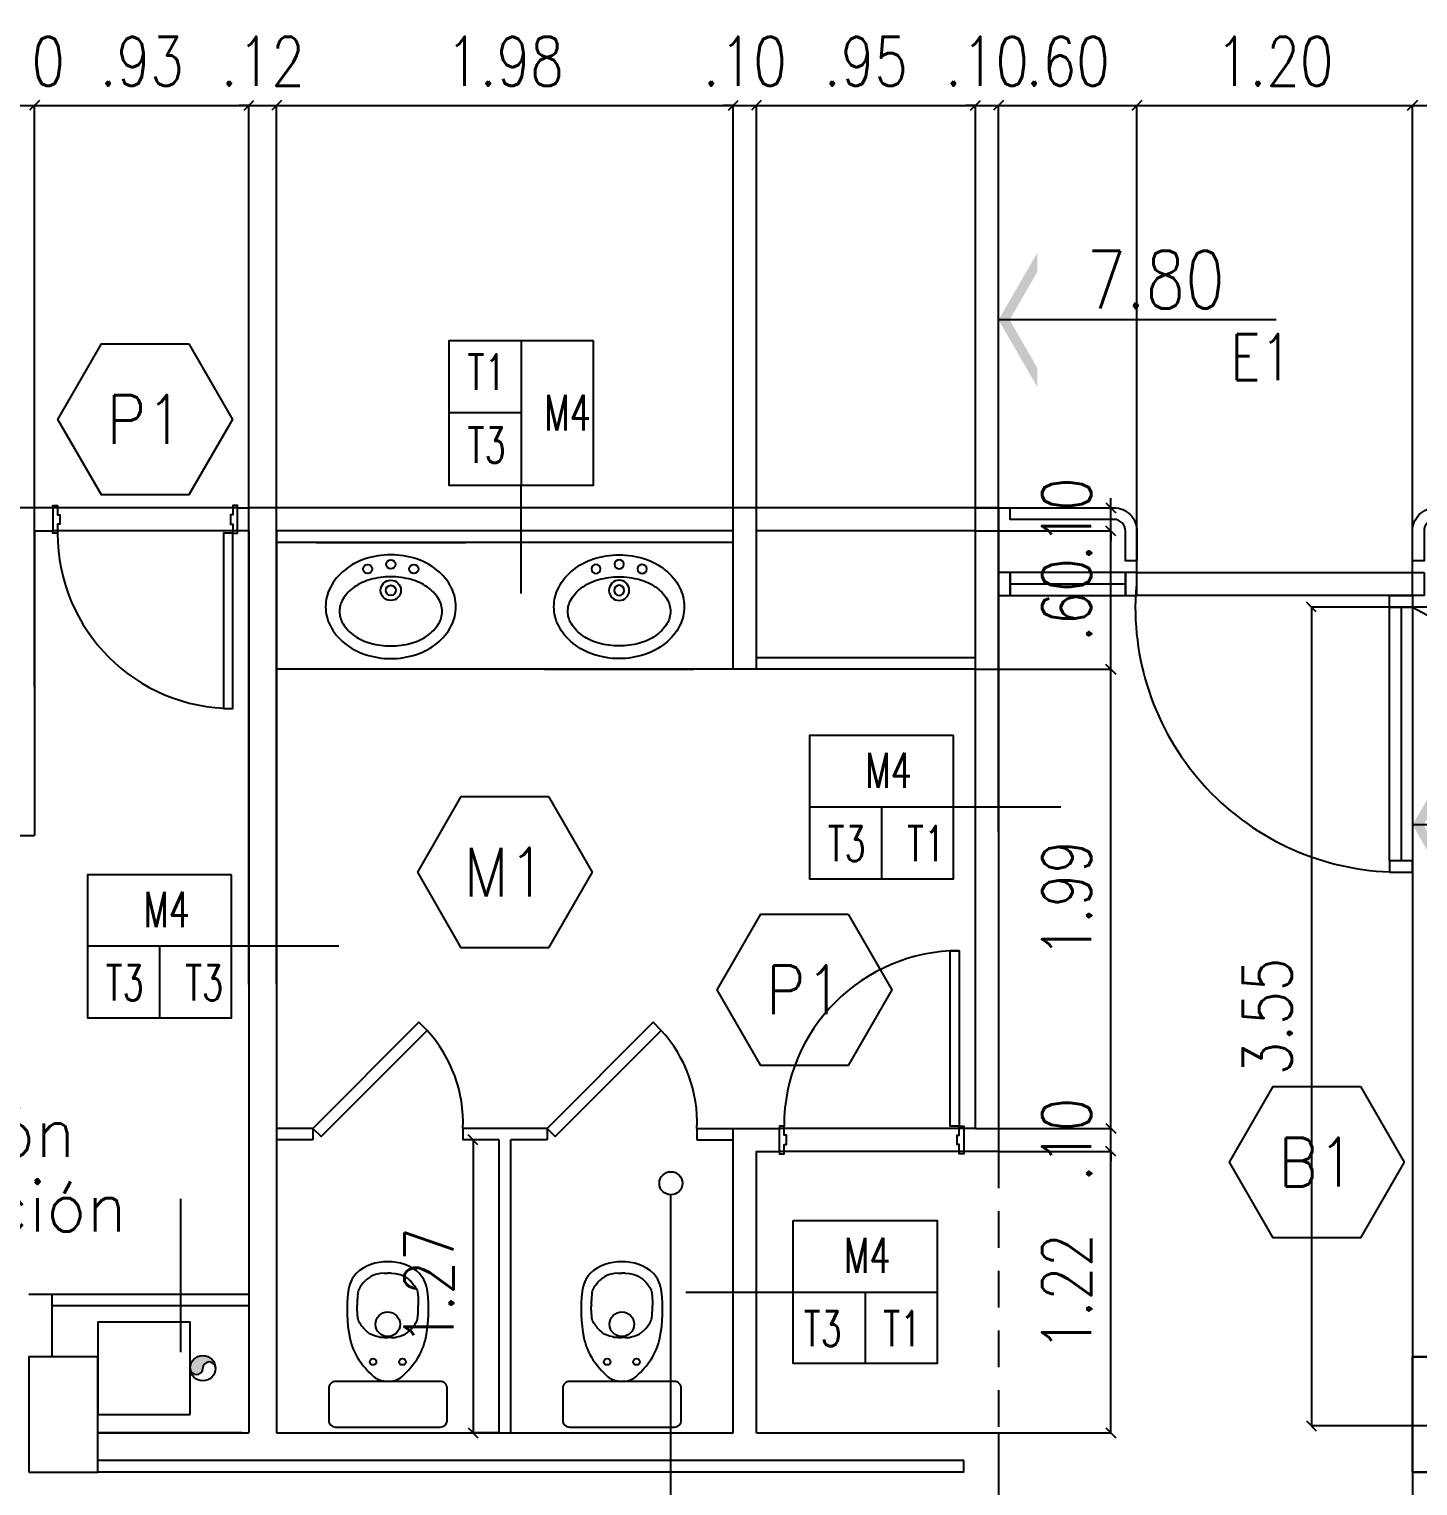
# Model space of a CAD drawing. Extents: x 3 to 114, y 126 to 173.
# Drawn here: x 47.85 to 53.87, y 131.13 to 137.44 of the extents above; entities that cross this region are included whole.
import ezdxf
from ezdxf.enums import TextEntityAlignment as Align

# ---------------------------------------------------------------- set-up
doc = ezdxf.new("R2010")
doc.units = 0
doc.header["$LTSCALE"] = 0.02
doc.header["$MEASUREMENT"] = 0
doc.header["$PDMODE"] = 35
doc.linetypes.add('ACAD_ISO10W100', pattern=[18, 12, -3, 0, -3])
doc.linetypes.add('HIDDEN', pattern=[9.525, 6.35, -3.175])
doc.layers.get('0').update_dxf_attribs({"linetype": 'CONTINUOUS'})
doc.layers.get('Defpoints').update_dxf_attribs({"linetype": 'CONTINUOUS'})
for name, color, linetype in [('-DURLOCK', 3, 'CONTINUOUS'), ('-ejes-estruc', 8, 'ACAD_ISO10W100'), ('-LOCAL-TXT', 3, 'CONTINUOUS'), ('10-1-COTA-ACUM-100', 2, 'CONTINUOUS'), ('10-CARP-DETA', 30, 'CONTINUOUS'), ('10-CARP-HOJA-PUER', 4, 'CONTINUOUS'), ('10-CARP-INSE-SIMB', 2, 'CONTINUOUS'), ('10-CARP-MANO-ABRI', 30, 'CONTINUOUS'), ('10-CARP-MARC', 2, 'CONTINUOUS'), ('10-CARP-SLIA', 15, 'CONTINUOUS'), ('10-CARP-VENT-ANRE', 4, 'CONTINUOUS'), ('10-COTA-PARC-100', 4, 'CONTINUOUS'), ('10-M-A-190', 3, 'CONTINUOUS'), ('10-SANITARIOS', 7, 'CONTINUOUS'), ('10-TERMINACION-MUROS', 2, 'CONTINUOUS'), ('BARANDAS', 7, 'CONTINUOUS'), ('columnas', 6, 'CONTINUOUS'), ('ladrillo', 30, 'CONTINUOUS'), ('PROYECCION', 7, 'HIDDEN'), ('TABIQUES-SANITARIO', 2, 'CONTINUOUS'), ('VISTA-1', 7, 'CONTINUOUS'), ('VISTA-3', 8, 'CONTINUOUS')]:
    doc.layers.add(name, color=color, linetype=linetype)
doc.styles.add('COTAS', font='ROMANS.shx', dxfattribs={"width": 0.8})
doc.styles.add('NICO', font='romans.shx', dxfattribs={"height": 0.2})
doc.styles.add('ROMANS', font='romans')
doc.dimstyles.new('COTA-S-S-2-50', dxfattribs={"dimscale": 0.5, "dimtxt": 0.25, "dimasz": 0.05, "dimexe": 0, "dimexo": 0, "dimgap": 0.1, "dimtad": 1, "dimzin": 4, "dimdsep": 46, "dimtxsty": 'COTAS', "dimblk": 'OBLIQUE', "dimblk1": 'NONE', "dimblk2": 'M2_COTA', "dimcen": 0.1, "dimclrd": 2, "dimclre": 2, "dimclrt": 2, "dimadec": 0, "dimazin": 0, "dimtfac": 1, "dimtix": 1, "dimtmove": 2, "dimatfit": 3, "dimldrblk": 'M2_COTA', "dimfxl": 0, "dimtolj": 1, "dimtzin": 0, "dimarcsym": 0})

# ---------------------------------------------------------------- blocks, each defined once
blk = doc.blocks.new('SAPLS506')
blk.add_line((-0.0061, -0.1976), (0.0075, -0.1976))
blk.add_lwpolyline([(-0.2569, -0.03), (-0.2569, -0.1676, 0.414214), (-0.2269, -0.1976), (-0.0061, -0.1976), (-0.0181, -0.1996, 0.160975), (-0.0645, -0.2225, 0.055228), (-0.125, -0.2921, 0.087544), (-0.1645, -0.3863, 0.077711), (-0.1715, -0.5876, 0.145572), (-0.1366, -0.6663, 0.193023), (0.0006, -0.7162, 61.25604), (0.0006, -0.7162, 0.193023), (0.1378, -0.6663, 0.145572), (0.1727, -0.5876, 0.077711), (0.1657, -0.3863, 0.087544), (0.1262, -0.2921, 0.055228), (0.0657, -0.2225, 0.161493), (0.0196, -0.1997), (0.0075, -0.1976), (0.2269, -0.1976, 0.414214), (0.2569, -0.1676), (0.2569, -0.03, 0.414214), (0.2269, 0), (-0.2269, 0, 0.414214)], format="xyb", close=True)
at = {"color": 30}
for points in [[(-0.0141, -0.3876), (-0.032, -0.3889, 0.028747), (-0.0601, -0.3966, 0.052421), (-0.0746, -0.4033, 0.050041), (-0.0911, -0.4155, 0.040538), (-0.1084, -0.4339, 0.036304), (-0.1237, -0.4562, 0.08346), (-0.1279, -0.4673, 0.024812), (-0.1294, -0.4776, 0.009631), (-0.1315, -0.5043, 0.014344), (-0.1317, -0.5133, 0.009208), (-0.1315, -0.5274)], [(0.0156, -0.3876), (0.0334, -0.3889, -0.028747), (0.0615, -0.3966, -0.052421), (0.0761, -0.4033, -0.050041), (0.0925, -0.4155, -0.040538), (0.1098, -0.4339, -0.036304), (0.1252, -0.4562, -0.08346), (0.1294, -0.4673, -0.024812), (0.1309, -0.4776, -0.009631), (0.1329, -0.5043, -0.014344), (0.1332, -0.5133, -0.009208), (0.1329, -0.5274)], [(-0.0141, -0.6674), (-0.032, -0.6662, -0.028747), (-0.0601, -0.6584, -0.052421), (-0.0746, -0.6518, -0.050041), (-0.0911, -0.6396, -0.040538), (-0.1084, -0.6212, -0.036304), (-0.1237, -0.5988, -0.08346), (-0.1279, -0.5877, -0.024812), (-0.1294, -0.5775, -0.009631), (-0.1315, -0.5508, -0.014344), (-0.1317, -0.5417, -0.009208), (-0.1315, -0.5276)], [(0.0156, -0.6674), (0.0334, -0.6662, 0.028747), (0.0615, -0.6584, 0.052421), (0.0761, -0.6518, 0.050041), (0.0925, -0.6396, 0.040538), (0.1098, -0.6212, 0.036304), (0.1252, -0.5988, 0.08346), (0.1294, -0.5877, 0.024812), (0.1309, -0.5775, 0.009631), (0.1329, -0.5508, 0.014344), (0.1332, -0.5417, 0.009208), (0.1329, -0.5276)]]:
    blk.add_lwpolyline(points, format="xyb", dxfattribs=at)
for points in [[(-0.0141, -0.3876), (0.0007, -0.3876)], [(0.0156, -0.3876), (0.0008, -0.3876)], [(-0.0141, -0.6674), (0.0007, -0.6674)], [(0.0156, -0.6674), (0.0008, -0.6674)]]:
    blk.add_lwpolyline(points, dxfattribs=at)
for centre, radius in [((-0.063, -0.2832), 0.0141), ((0.0644, -0.2832), 0.0141), ((0.0007, -0.4456), 0.0535)]:
    blk.add_circle(centre, radius, dxfattribs=at)
blk = doc.blocks.new('SAPLS502')
at = {"linetype": 'Continuous'}
for p, q in [((-0.3238, 0), (0.3238, 0)), ((0.3238, -0.55), (-0.3238, -0.55))]:
    blk.add_line(p, q, dxfattribs=at)
blk.add_lwpolyline([(0, -0.0535, 0.079834), (-0.1108, -0.0713, 0.088711), (-0.1998, -0.1194, 0.105045), (-0.2621, -0.1951, 0.120471), (-0.2825, -0.2785, 0.120471), (-0.2621, -0.3618, 0.105045), (-0.1998, -0.4375, 0.088711), (-0.1108, -0.4856, 0.079834), (0, -0.5035, 0.079834), (0.1108, -0.4856, 0.088711), (0.1998, -0.4375, 0.105045), (0.2621, -0.3618, 0.120471), (0.2825, -0.2785, 0.120471), (0.2621, -0.1951, 0.105045), (0.1998, -0.1194, 0.088711), (0.1108, -0.0713, 0.079834)], format="xyb", close=True)
at = {"color": 30}
blk.add_lwpolyline([(0, -0.1487, 0.068182), (-0.0885, -0.1608, 0.080388), (-0.1573, -0.1926, 0.107075), (-0.2072, -0.2447, 0.138616), (-0.2225, -0.2987, 0.138616), (-0.2072, -0.3527, 0.107075), (-0.1573, -0.4048, 0.080388), (-0.0885, -0.4366, 0.068182), (0, -0.4487, 0.068182), (0.0885, -0.4366, 0.080388), (0.1573, -0.4048, 0.107075), (0.2072, -0.3527, 0.138616), (0.2225, -0.2987, 0.138616), (0.2072, -0.2447, 0.107075), (0.1573, -0.1926, 0.080388), (0.0885, -0.1608, 0.068182)], format="xyb", close=True, dxfattribs=at)
for centre, radius in [((-0.1, -0.115), 0.0198), ((0, -0.0948), 0.0198), ((0.1, -0.115), 0.0198), ((0, -0.2076), 0.044), ((0, -0.2076), 0.022)]:
    blk.add_circle(centre, radius, dxfattribs=at)
blk = doc.blocks.new('_OBLIQUE')
at = {"color": 0, "linetype": 'ByBlock'}
blk.add_line((-0.5, -0.5), (0.5, 0.5), dxfattribs=at)
blk = doc.blocks.new('*D10')
at = {"layer": '10-COTA-PARC-100', "color": 2, "lineweight": -2}
for p, q in [((47.775, 137.1135), (47.7325, 137.1135)), ((47.775, 134.6087), (47.775, 137.1135)), ((47.775, 137.1135), (47.875, 137.1135)), ((47.875, 134.5937), (47.875, 137.1135)), ((47.875, 137.1135), (47.9175, 137.1135))]:
    blk.add_line(p, q, dxfattribs=at)
at = {"layer": 'Defpoints', "color": 0}
for p in [(47.875, 137.1135), (47.775, 134.6087), (47.875, 134.5937)]:
    blk.add_point(p, dxfattribs=at)
at = {"layer": '10-COTA-PARC-100', "color": 2, "lineweight": -2, "xscale": 0.0425, "yscale": 0.0425, "zscale": 0.0425}
blk.add_blockref('_OBLIQUE', (47.775, 137.1135), dxfattribs=at)
at = {"layer": '10-COTA-PARC-100', "color": 2, "lineweight": -2, "xscale": 0.0425, "yscale": 0.0425, "zscale": 0.0425, "rotation": 180}
blk.add_blockref('_OBLIQUE', (47.875, 137.1135), dxfattribs=at)
at = {"layer": '10-COTA-PARC-100', "color": 2, "insert": (47.825, 137.3047), "char_height": 0.2125, "attachment_point": 5, "style": 'COTAS'}
blk.add_mtext('\\A1;.10', dxfattribs=at)
blk = doc.blocks.new('_None')
blk = doc.blocks.new('M2_COTA')
for p, q in [((-1, 0), (0, 0)), ((0, 1), (0, -1))]:
    blk.add_line(p, q)
at = {"const_width": 0.2}
blk.add_lwpolyline([(-1, -1), (1, 1)], dxfattribs=at)
blk = doc.blocks.new('*D11')
at = {"layer": '10-COTA-PARC-100', "color": 2, "lineweight": -2}
for p, q in [((47.875, 134.5937), (47.875, 137.1135)), ((47.875, 137.1135), (48.805, 137.1135)), ((48.805, 133.3037), (48.805, 137.1135))]:
    blk.add_line(p, q, dxfattribs=at)
at = {"layer": 'Defpoints', "color": 0}
for p in [(48.805, 137.1135), (47.875, 134.5937), (48.805, 133.3037)]:
    blk.add_point(p, dxfattribs=at)
at = {"layer": '10-COTA-PARC-100', "color": 2, "lineweight": -2, "xscale": 0.0425, "yscale": 0.0425, "zscale": 0.0425, "rotation": 180}
blk.add_blockref('_OBLIQUE', (47.875, 137.1135), dxfattribs=at)
at = {"layer": '10-COTA-PARC-100', "color": 2, "lineweight": -2, "xscale": 0.0425, "yscale": 0.0425, "zscale": 0.0425}
blk.add_blockref('_OBLIQUE', (48.805, 137.1135), dxfattribs=at)
at = {"layer": '10-COTA-PARC-100', "color": 2, "insert": (48.34, 137.3047), "char_height": 0.2125, "attachment_point": 5, "style": 'COTAS'}
blk.add_mtext('\\A1;.93', dxfattribs=at)
blk = doc.blocks.new('*D12')
at = {"layer": '10-COTA-PARC-100', "color": 2, "lineweight": -2}
for p, q in [((48.805, 137.1135), (48.7625, 137.1135)), ((48.805, 133.3037), (48.805, 137.1135)), ((48.805, 137.1135), (48.925, 137.1135)), ((48.925, 133.3037), (48.925, 137.1135)), ((48.925, 137.1135), (48.9675, 137.1135))]:
    blk.add_line(p, q, dxfattribs=at)
at = {"layer": 'Defpoints', "color": 0}
for p in [(48.925, 137.1135), (48.805, 133.3037), (48.925, 133.3037)]:
    blk.add_point(p, dxfattribs=at)
at = {"layer": '10-COTA-PARC-100', "color": 2, "lineweight": -2, "xscale": 0.0425, "yscale": 0.0425, "zscale": 0.0425}
blk.add_blockref('_OBLIQUE', (48.805, 137.1135), dxfattribs=at)
at = {"layer": '10-COTA-PARC-100', "color": 2, "lineweight": -2, "xscale": 0.0425, "yscale": 0.0425, "zscale": 0.0425, "rotation": 180}
blk.add_blockref('_OBLIQUE', (48.925, 137.1135), dxfattribs=at)
at = {"layer": '10-COTA-PARC-100', "color": 2, "insert": (48.865, 137.3047), "char_height": 0.2125, "attachment_point": 5, "style": 'COTAS'}
blk.add_mtext('\\A1;.12', dxfattribs=at)
blk = doc.blocks.new('*D13')
at = {"layer": '10-COTA-PARC-100', "color": 2, "lineweight": -2}
for p, q in [((48.925, 133.3037), (48.925, 137.1135)), ((48.925, 137.1135), (50.905, 137.1135)), ((50.905, 134.6687), (50.905, 137.1135))]:
    blk.add_line(p, q, dxfattribs=at)
at = {"layer": 'Defpoints', "color": 0}
for p in [(50.905, 137.1135), (50.905, 134.6687), (48.925, 133.3037)]:
    blk.add_point(p, dxfattribs=at)
at = {"layer": '10-COTA-PARC-100', "color": 2, "lineweight": -2, "xscale": 0.0425, "yscale": 0.0425, "zscale": 0.0425, "rotation": 180}
blk.add_blockref('_OBLIQUE', (48.925, 137.1135), dxfattribs=at)
at = {"layer": '10-COTA-PARC-100', "color": 2, "lineweight": -2, "xscale": 0.0425, "yscale": 0.0425, "zscale": 0.0425}
blk.add_blockref('_OBLIQUE', (50.905, 137.1135), dxfattribs=at)
at = {"layer": '10-COTA-PARC-100', "color": 2, "insert": (49.915, 137.3047), "char_height": 0.2125, "attachment_point": 5, "style": 'COTAS'}
blk.add_mtext('\\A1;1.98', dxfattribs=at)
blk = doc.blocks.new('*D14')
at = {"layer": '10-COTA-PARC-100', "color": 2, "lineweight": -2}
for p, q in [((51.955, 137.1135), (51.9125, 137.1135)), ((51.955, 133.9987), (51.955, 137.1135)), ((51.955, 137.1135), (52.055, 137.1135)), ((52.055, 133.9637), (52.055, 137.1135)), ((52.055, 137.1135), (52.0975, 137.1135))]:
    blk.add_line(p, q, dxfattribs=at)
at = {"layer": 'Defpoints', "color": 0}
for p in [(52.055, 137.1135), (51.955, 133.9987), (52.055, 133.9637)]:
    blk.add_point(p, dxfattribs=at)
at = {"layer": '10-COTA-PARC-100', "color": 2, "lineweight": -2, "xscale": 0.0425, "yscale": 0.0425, "zscale": 0.0425}
blk.add_blockref('_OBLIQUE', (51.955, 137.1135), dxfattribs=at)
at = {"layer": '10-COTA-PARC-100', "color": 2, "lineweight": -2, "xscale": 0.0425, "yscale": 0.0425, "zscale": 0.0425, "rotation": 180}
blk.add_blockref('_OBLIQUE', (52.055, 137.1135), dxfattribs=at)
at = {"layer": '10-COTA-PARC-100', "color": 2, "insert": (52.005, 137.3047), "char_height": 0.2125, "attachment_point": 5, "style": 'COTAS'}
blk.add_mtext('\\A1;.10', dxfattribs=at)
blk = doc.blocks.new('*D31')
at = {"layer": '10-COTA-PARC-100', "color": 2, "lineweight": -2}
for p, q in [((53.85, 131.1887), (53.85, 130.6078)), ((60.15, 131.1887), (60.15, 130.6078)), ((53.85, 130.6078), (60.15, 130.6078))]:
    blk.add_line(p, q, dxfattribs=at)
at = {"layer": 'Defpoints', "color": 0}
for p in [(53.85, 131.1887), (60.15, 131.1887), (60.15, 130.6078)]:
    blk.add_point(p, dxfattribs=at)
at = {"layer": '10-COTA-PARC-100', "color": 2, "lineweight": -2, "xscale": 0.0425, "yscale": 0.0425, "zscale": 0.0425, "rotation": 180}
blk.add_blockref('_OBLIQUE', (53.85, 130.6078), dxfattribs=at)
at = {"layer": '10-COTA-PARC-100', "color": 2, "lineweight": -2, "xscale": 0.0425, "yscale": 0.0425, "zscale": 0.0425}
blk.add_blockref('_OBLIQUE', (60.15, 130.6078), dxfattribs=at)
at = {"layer": '10-COTA-PARC-100', "color": 2, "insert": (57, 130.7991), "char_height": 0.2125, "attachment_point": 5, "style": 'COTAS'}
blk.add_mtext('\\A1;6.30', dxfattribs=at)
blk = doc.blocks.new('*D32')
at = {"layer": '10-COTA-PARC-100', "color": 2, "lineweight": -2}
for p, q in [((53.85, 134.9387), (53.4115, 134.9387)), ((53.4115, 134.9387), (53.4115, 131.3887)), ((54.15, 131.3887), (53.4115, 131.3887))]:
    blk.add_line(p, q, dxfattribs=at)
at = {"layer": 'Defpoints', "color": 0}
for p in [(53.85, 134.9387), (53.4115, 131.3887), (54.15, 131.3887)]:
    blk.add_point(p, dxfattribs=at)
at = {"layer": '10-COTA-PARC-100', "color": 2, "lineweight": -2, "xscale": 0.0425, "yscale": 0.0425, "zscale": 0.0425}
for p, rotation in [((53.4115, 134.9387), 90), ((53.4115, 131.3887), 270)]:
    blk.add_blockref('_OBLIQUE', p, dxfattribs=dict(at, rotation=rotation))
at = {"layer": '10-COTA-PARC-100', "color": 2, "insert": (53.2202, 133.1637), "char_height": 0.2125, "attachment_point": 5, "rotation": 90, "style": 'COTAS'}
blk.add_mtext('\\A1;3.55', dxfattribs=at)
blk = doc.blocks.new('*D41')
at = {"layer": '10-COTA-PARC-100', "color": 2, "lineweight": -2}
for p, q in [((52.055, 132.5787), (52.5417, 132.5787)), ((52.5417, 131.3587), (52.5417, 132.5787)), ((52.055, 131.3587), (52.5417, 131.3587))]:
    blk.add_line(p, q, dxfattribs=at)
at = {"layer": 'Defpoints', "color": 0}
for p in [(52.055, 132.5787), (52.5417, 132.5787), (52.055, 131.3587)]:
    blk.add_point(p, dxfattribs=at)
at = {"layer": '10-COTA-PARC-100', "color": 2, "lineweight": -2, "xscale": 0.0425, "yscale": 0.0425, "zscale": 0.0425}
for p, rotation in [((52.5417, 132.5787), 90), ((52.5417, 131.3587), 270)]:
    blk.add_blockref('_OBLIQUE', p, dxfattribs=dict(at, rotation=rotation))
at = {"layer": '10-COTA-PARC-100', "color": 2, "insert": (52.3504, 131.9687), "char_height": 0.2125, "attachment_point": 5, "rotation": 90, "style": 'COTAS'}
blk.add_mtext('\\A1;1.22', dxfattribs=at)
blk = doc.blocks.new('*D42')
at = {"layer": '10-COTA-PARC-100', "color": 2, "lineweight": -2}
for p, q in [((52.5417, 132.6787), (52.5417, 132.7212)), ((51.955, 132.6787), (52.5417, 132.6787)), ((52.5417, 132.5787), (52.5417, 132.6787)), ((52.055, 132.5787), (52.5417, 132.5787)), ((52.5417, 132.5787), (52.5417, 132.5362))]:
    blk.add_line(p, q, dxfattribs=at)
at = {"layer": 'Defpoints', "color": 0}
for p in [(51.955, 132.6787), (52.5417, 132.6787), (52.055, 132.5787)]:
    blk.add_point(p, dxfattribs=at)
at = {"layer": '10-COTA-PARC-100', "color": 2, "lineweight": -2, "xscale": 0.0425, "yscale": 0.0425, "zscale": 0.0425}
for p, rotation in [((52.5417, 132.6787), 270), ((52.5417, 132.5787), 90)]:
    blk.add_blockref('_OBLIQUE', p, dxfattribs=dict(at, rotation=rotation))
at = {"layer": '10-COTA-PARC-100', "color": 2, "insert": (52.3504, 132.6287), "char_height": 0.2125, "attachment_point": 5, "rotation": 90, "style": 'COTAS'}
blk.add_mtext('\\A1;.10', dxfattribs=at)
blk = doc.blocks.new('*D43')
at = {"layer": '10-COTA-PARC-100', "color": 2, "lineweight": -2}
for p, q in [((51.955, 134.6687), (52.5417, 134.6687)), ((52.5417, 132.6787), (52.5417, 134.6687)), ((51.955, 132.6787), (52.5417, 132.6787))]:
    blk.add_line(p, q, dxfattribs=at)
at = {"layer": 'Defpoints', "color": 0}
for p in [(51.955, 134.6687), (52.5417, 134.6687), (51.955, 132.6787)]:
    blk.add_point(p, dxfattribs=at)
at = {"layer": '10-COTA-PARC-100', "color": 2, "lineweight": -2, "xscale": 0.0425, "yscale": 0.0425, "zscale": 0.0425}
for p, rotation in [((52.5417, 134.6687), 90), ((52.5417, 132.6787), 270)]:
    blk.add_blockref('_OBLIQUE', p, dxfattribs=dict(at, rotation=rotation))
at = {"layer": '10-COTA-PARC-100', "color": 2, "insert": (52.3504, 133.6737), "char_height": 0.2125, "attachment_point": 5, "rotation": 90, "style": 'COTAS'}
blk.add_mtext('\\A1;1.99', dxfattribs=at)
blk = doc.blocks.new('*D44')
at = {"layer": '10-COTA-PARC-100', "color": 2, "lineweight": -2}
for p, q in [((51.955, 135.2687), (52.5417, 135.2687)), ((52.5417, 134.6687), (52.5417, 135.2687)), ((51.955, 134.6687), (52.5417, 134.6687))]:
    blk.add_line(p, q, dxfattribs=at)
at = {"layer": 'Defpoints', "color": 0}
for p in [(51.955, 135.2687), (52.5417, 135.2687), (51.955, 134.6687)]:
    blk.add_point(p, dxfattribs=at)
at = {"layer": '10-COTA-PARC-100', "color": 2, "lineweight": -2, "xscale": 0.0425, "yscale": 0.0425, "zscale": 0.0425}
for p, rotation in [((52.5417, 135.2687), 90), ((52.5417, 134.6687), 270)]:
    blk.add_blockref('_OBLIQUE', p, dxfattribs=dict(at, rotation=rotation))
at = {"layer": '10-COTA-PARC-100', "color": 2, "insert": (52.3504, 134.9687), "char_height": 0.2125, "attachment_point": 5, "rotation": 90, "style": 'COTAS'}
blk.add_mtext('\\A1;.60', dxfattribs=at)
blk = doc.blocks.new('*D45')
at = {"layer": '10-COTA-PARC-100', "color": 2, "lineweight": -2}
for p, q in [((52.5417, 135.3687), (52.5417, 135.4112)), ((51.955, 135.3687), (52.5417, 135.3687)), ((52.5417, 135.2687), (52.5417, 135.3687)), ((51.955, 135.2687), (52.5417, 135.2687)), ((52.5417, 135.2687), (52.5417, 135.2262))]:
    blk.add_line(p, q, dxfattribs=at)
at = {"layer": 'Defpoints', "color": 0}
for p in [(51.955, 135.3687), (52.5417, 135.3687), (51.955, 135.2687)]:
    blk.add_point(p, dxfattribs=at)
at = {"layer": '10-COTA-PARC-100', "color": 2, "lineweight": -2, "xscale": 0.0425, "yscale": 0.0425, "zscale": 0.0425}
for p, rotation in [((52.5417, 135.3687), 270), ((52.5417, 135.2687), 90)]:
    blk.add_blockref('_OBLIQUE', p, dxfattribs=dict(at, rotation=rotation))
at = {"layer": '10-COTA-PARC-100', "color": 2, "insert": (52.3504, 135.3187), "char_height": 0.2125, "attachment_point": 5, "rotation": 90, "style": 'COTAS'}
blk.add_mtext('\\A1;.10', dxfattribs=at)
blk = doc.blocks.new('*D54')
at = {"layer": '10-COTA-PARC-100', "color": 2, "lineweight": -2}
for p, q in [((53.85, 131.1887), (53.85, 130.6078)), ((52.055, 131.0687), (52.055, 130.6078)), ((53.85, 130.6078), (52.055, 130.6078))]:
    blk.add_line(p, q, dxfattribs=at)
at = {"layer": 'Defpoints', "color": 0}
for p in [(53.85, 131.1887), (52.055, 131.0687), (52.055, 130.6078)]:
    blk.add_point(p, dxfattribs=at)
at = {"layer": '10-COTA-PARC-100', "color": 2, "lineweight": -2, "xscale": 0.0425, "yscale": 0.0425, "zscale": 0.0425, "rotation": 180}
blk.add_blockref('_OBLIQUE', (52.055, 130.6078), dxfattribs=at)
at = {"layer": '10-COTA-PARC-100', "color": 2, "lineweight": -2, "xscale": 0.0425, "yscale": 0.0425, "zscale": 0.0425}
blk.add_blockref('_OBLIQUE', (53.85, 130.6078), dxfattribs=at)
at = {"layer": '10-COTA-PARC-100', "color": 2, "insert": (52.9525, 130.7991), "char_height": 0.2125, "attachment_point": 5, "style": 'COTAS'}
blk.add_mtext('\\A1;1.79', dxfattribs=at)
blk = doc.blocks.new('*D56')
at = {"layer": '10-COTA-PARC-100', "color": 2, "lineweight": -2}
for p, q in [((50.905, 137.1135), (50.8625, 137.1135)), ((50.905, 134.6687), (50.905, 137.1135)), ((50.905, 137.1135), (51.005, 137.1135)), ((51.005, 135.2687), (51.005, 137.1135)), ((51.005, 137.1135), (51.0475, 137.1135))]:
    blk.add_line(p, q, dxfattribs=at)
at = {"layer": 'Defpoints', "color": 0}
for p in [(51.005, 137.1135), (51.005, 135.2687), (50.905, 134.6687)]:
    blk.add_point(p, dxfattribs=at)
at = {"layer": '10-COTA-PARC-100', "color": 2, "lineweight": -2, "xscale": 0.0425, "yscale": 0.0425, "zscale": 0.0425}
blk.add_blockref('_OBLIQUE', (50.905, 137.1135), dxfattribs=at)
at = {"layer": '10-COTA-PARC-100', "color": 2, "lineweight": -2, "xscale": 0.0425, "yscale": 0.0425, "zscale": 0.0425, "rotation": 180}
blk.add_blockref('_OBLIQUE', (51.005, 137.1135), dxfattribs=at)
at = {"layer": '10-COTA-PARC-100', "color": 2, "insert": (50.955, 137.3047), "char_height": 0.2125, "attachment_point": 5, "style": 'COTAS'}
blk.add_mtext('\\A1;.10', dxfattribs=at)
blk = doc.blocks.new('*D57')
at = {"layer": '10-COTA-PARC-100', "color": 2, "lineweight": -2}
for p, q in [((51.005, 135.2687), (51.005, 137.1135)), ((51.005, 137.1135), (51.955, 137.1135)), ((51.955, 135.2687), (51.955, 137.1135))]:
    blk.add_line(p, q, dxfattribs=at)
at = {"layer": 'Defpoints', "color": 0}
for p in [(51.955, 137.1135), (51.005, 135.2687), (51.955, 135.2687)]:
    blk.add_point(p, dxfattribs=at)
at = {"layer": '10-COTA-PARC-100', "color": 2, "lineweight": -2, "xscale": 0.0425, "yscale": 0.0425, "zscale": 0.0425, "rotation": 180}
blk.add_blockref('_OBLIQUE', (51.005, 137.1135), dxfattribs=at)
at = {"layer": '10-COTA-PARC-100', "color": 2, "lineweight": -2, "xscale": 0.0425, "yscale": 0.0425, "zscale": 0.0425}
blk.add_blockref('_OBLIQUE', (51.955, 137.1135), dxfattribs=at)
at = {"layer": '10-COTA-PARC-100', "color": 2, "insert": (51.48, 137.3047), "char_height": 0.2125, "attachment_point": 5, "style": 'COTAS'}
blk.add_mtext('\\A1;.95', dxfattribs=at)
blk = doc.blocks.new('*D78')
at = {"layer": '10-COTA-PARC-100', "color": 2, "lineweight": -2}
for p, q in [((52.055, 133.9637), (52.055, 137.1135)), ((52.055, 137.1135), (52.655, 137.1135)), ((52.655, 135.0887), (52.655, 137.1135))]:
    blk.add_line(p, q, dxfattribs=at)
at = {"layer": 'Defpoints', "color": 0}
for p in [(52.655, 137.1135), (52.655, 135.0887), (52.055, 133.9637)]:
    blk.add_point(p, dxfattribs=at)
at = {"layer": '10-COTA-PARC-100', "color": 2, "lineweight": -2, "xscale": 0.0425, "yscale": 0.0425, "zscale": 0.0425, "rotation": 180}
blk.add_blockref('_OBLIQUE', (52.055, 137.1135), dxfattribs=at)
at = {"layer": '10-COTA-PARC-100', "color": 2, "lineweight": -2, "xscale": 0.0425, "yscale": 0.0425, "zscale": 0.0425}
blk.add_blockref('_OBLIQUE', (52.655, 137.1135), dxfattribs=at)
at = {"layer": '10-COTA-PARC-100', "color": 2, "insert": (52.355, 137.3047), "char_height": 0.2125, "attachment_point": 5, "style": 'COTAS'}
blk.add_mtext('\\A1;.60', dxfattribs=at)
blk = doc.blocks.new('*D79')
at = {"layer": '10-COTA-PARC-100', "color": 2, "lineweight": -2}
for p, q in [((52.655, 135.0887), (52.655, 137.1135)), ((52.655, 137.1135), (53.85, 137.1135)), ((53.85, 135.0887), (53.85, 137.1135))]:
    blk.add_line(p, q, dxfattribs=at)
at = {"layer": 'Defpoints', "color": 0}
for p in [(53.85, 137.1135), (52.655, 135.0887), (53.85, 135.0887)]:
    blk.add_point(p, dxfattribs=at)
at = {"layer": '10-COTA-PARC-100', "color": 2, "lineweight": -2, "xscale": 0.0425, "yscale": 0.0425, "zscale": 0.0425, "rotation": 180}
blk.add_blockref('_OBLIQUE', (52.655, 137.1135), dxfattribs=at)
at = {"layer": '10-COTA-PARC-100', "color": 2, "lineweight": -2, "xscale": 0.0425, "yscale": 0.0425, "zscale": 0.0425}
blk.add_blockref('_OBLIQUE', (53.85, 137.1135), dxfattribs=at)
at = {"layer": '10-COTA-PARC-100', "color": 2, "insert": (53.2525, 137.3047), "char_height": 0.2125, "attachment_point": 5, "style": 'COTAS'}
blk.add_mtext('\\A1;1.20', dxfattribs=at)
blk = doc.blocks.new('*D80')
at = {"layer": '10-COTA-PARC-100', "color": 2, "lineweight": -2}
for p, q in [((53.85, 135.0887), (53.85, 137.1135)), ((53.85, 137.1135), (60.145, 137.1135)), ((60.145, 135.0387), (60.145, 137.1135))]:
    blk.add_line(p, q, dxfattribs=at)
at = {"layer": 'Defpoints', "color": 0}
for p in [(60.145, 137.1135), (53.85, 135.0887), (60.145, 135.0387)]:
    blk.add_point(p, dxfattribs=at)
at = {"layer": '10-COTA-PARC-100', "color": 2, "lineweight": -2, "xscale": 0.0425, "yscale": 0.0425, "zscale": 0.0425, "rotation": 180}
blk.add_blockref('_OBLIQUE', (53.85, 137.1135), dxfattribs=at)
at = {"layer": '10-COTA-PARC-100', "color": 2, "lineweight": -2, "xscale": 0.0425, "yscale": 0.0425, "zscale": 0.0425}
blk.add_blockref('_OBLIQUE', (60.145, 137.1135), dxfattribs=at)
at = {"layer": '10-COTA-PARC-100', "color": 2, "insert": (56.9975, 137.3047), "char_height": 0.2125, "attachment_point": 5, "style": 'COTAS'}
blk.add_mtext('\\A1;6.29', dxfattribs=at)
blk = doc.blocks.new('FLE-A-ID')
at = {"linetype": 'ByBlock'}
blk.add_line((1.2036, 0), (0, 0), dxfattribs=at)
for points in [[(0.1684, 0.2917), (0.1684, 0.2083), (0, 0), (0.0481, 0)], [(0.1684, -0.2917), (0.1684, -0.2083), (0, 0), (0.0481, 0)]]:
    blk.add_solid(points)
at = {"style": 'COTAS', "width": 0.8}
blk.add_attdef('NUMEJE', (1.2036, 0.2616), '', height=0.2, rotation=180, dxfattribs=at)
blk.add_attdef('ACUTA', text='', height=0.25, rotation=180, dxfattribs=at).set_placement((0.3333, -0.05), align=Align.RIGHT)
blk = doc.blocks.new('TERM1')
at = {"layer": '10-TERMINACION-MUROS'}
for p, q in [((0, 0.765), (0, 0.3072)), ((0, -0.3072), (0, 0.3072)), ((0, 0), (0.3052, 0))]:
    blk.add_line(p, q, dxfattribs=at)
blk.add_lwpolyline([(-0.3052, -0.3072), (-0.3052, 0.3072), (0.3052, 0.3072), (0.3052, -0.3072)], close=True, dxfattribs=at)
at = {"layer": '10-TERMINACION-MUROS', "style": 'COTAS', "width": 0.7}
for tag, p in [('N', (0.1556, 0.1583)), ('MURO-TIPO', (-0.157, -0.0009)), ('N', (0.1556, -0.1509))]:
    blk.add_attdef(tag, text='', height=0.15, dxfattribs=at).set_placement(p, align=Align.MIDDLE_CENTER)
blk = doc.blocks.new('TERM2')
at = {"layer": '10-TERMINACION-MUROS'}
for p, q in [((-0.765, 0), (-0.3072, 0)), ((-0.3072, 0), (0.3072, 0)), ((0, 0), (0, -0.3052))]:
    blk.add_line(p, q, dxfattribs=at)
blk.add_lwpolyline([(-0.3072, 0.3052), (0.3072, 0.3052), (0.3072, -0.3052), (-0.3072, -0.3052)], close=True, dxfattribs=at)
at = {"layer": '10-TERMINACION-MUROS', "style": 'COTAS', "width": 0.7}
for tag, p in [('MURO-TIPO', (-0.0009, 0.157)), ('N', (-0.1509, -0.1556)), ('N', (0.1583, -0.1556))]:
    blk.add_attdef(tag, text='', height=0.15, dxfattribs=at).set_placement(p, align=Align.MIDDLE_CENTER)
blk = doc.blocks.new('CARP-SI0')
blk.add_lwpolyline([(-0.2243, 0.3884), (-0.4485, 0), (-0.2243, -0.3884), (0.2243, -0.3884), (0.4485, 0), (0.2243, 0.3884)], close=True)
at = {"style": 'ROMANS', "width": 0.9}
blk.add_attdef('CARP', text='', height=0.25, dxfattribs=at).set_placement((0, 0), align=Align.MIDDLE)
at = {"style": 'ROMANS', "flags": 1}
for tag, p in [('MURO', (0.0424, -0.5976)), ('L-VANO', (-0.0046, -0.9359)), ('A-VANO', (0.0048, -1.3494))]:
    blk.add_attdef(tag, text='', height=0.25, dxfattribs=at).set_placement(p, align=Align.MIDDLE)
blk = doc.blocks.new('*D153')
at = {"layer": '10-COTA-PARC-100', "color": 2, "lineweight": -2}
for p, q in [((49.89, 132.6287), (49.7764, 132.6287)), ((49.7764, 132.6287), (49.7764, 131.3587)), ((49.89, 131.3587), (49.7764, 131.3587))]:
    blk.add_line(p, q, dxfattribs=at)
at = {"layer": 'Defpoints', "color": 0}
for p in [(49.89, 132.6287), (49.7764, 131.3587), (49.89, 131.3587)]:
    blk.add_point(p, dxfattribs=at)
at = {"layer": '10-COTA-PARC-100', "color": 2, "lineweight": -2, "xscale": 0.0425, "yscale": 0.0425, "zscale": 0.0425}
for p, rotation in [((49.7764, 132.6287), 90), ((49.7764, 131.3587), 270)]:
    blk.add_blockref('_OBLIQUE', p, dxfattribs=dict(at, rotation=rotation))
at = {"layer": '10-COTA-PARC-100', "color": 2, "insert": (49.5852, 131.9937), "char_height": 0.2125, "attachment_point": 5, "rotation": 90, "style": 'COTAS'}
blk.add_mtext('\\A1;1.27', dxfattribs=at)

msp = doc.modelspace()

# ---------------------------------------------------------------- hatches: boundary and pattern name
at = {"layer": '10-SANITARIOS'}
msp.add_hatch(color=256, dxfattribs=at).paths.add_polyline_path([(48.55, 131.6387, 1), (48.605, 131.6387, -1), (48.66, 131.6387, 1)])

# ---------------------------------------------------------------- linework, layer by layer
at = {"layer": '-DURLOCK', "color": 2}
for p, q in [((50.905, 135.2187), (48.925, 135.2187)), ((51.955, 134.7187), (51.005, 134.7187)), ((51.955, 134.6687), (51.005, 134.6687))]:
    msp.add_line(p, q, dxfattribs=at)
at = {"layer": '-ejes-estruc'}
msp.add_line((53.85, 134.9387), (59.85, 131.6887), dxfattribs=at)
at = {"layer": '-LOCAL-TXT', "color": 7}
msp.add_line((48.5086, 132.3733), (48.5086, 131.709), dxfattribs=at)
msp.add_lwpolyline([(60.15, 131.6887), (60.15, 134.9387), (53.85, 134.9387), (53.85, 131.6887)])
at = {"layer": '10-1-COTA-ACUM-100'}
msp.add_line((52.055, 135.3687), (52.055, 136.1837), dxfattribs=at)
at = {"layer": '10-CARP-DETA'}
for p, q in [((52.105, 135.0387), (52.605, 135.0387)), ((53.8, 134.9387), (53.8, 133.8387))]:
    msp.add_line(p, q, dxfattribs=at)
msp.add_arc((53.7962, 134.9375), 1.1482, 175.52453, 267.69504, dxfattribs=at)
at = {"layer": '10-CARP-HOJA-PUER'}
for points in [[(48.735, 135.2587), (48.695, 135.2587), (48.695, 134.4987), (48.735, 134.4987), (48.735, 135.2587)], [(51.885, 132.6887), (51.845, 132.6887), (51.845, 133.4487), (51.885, 133.4487), (51.885, 132.6887)]]:
    msp.add_lwpolyline(points, dxfattribs=at)
for points in [[(53.75, 134.9887), (53.85, 134.9887), (53.85, 134.9387), (53.75, 134.9387)], [(53.85, 134.9387), (53.85, 133.8387), (53.75, 133.8387), (53.75, 134.9387)], [(53.75, 133.7887), (53.85, 133.7887), (53.85, 133.8387), (53.75, 133.8387)]]:
    msp.add_lwpolyline(points, close=True, dxfattribs=at)
at = {"layer": '10-CARP-MANO-ABRI'}
for centre, start, end in [((48.735, 135.2587), 180, 270), ((51.885, 132.6887), 90, 180)]:
    msp.add_arc(centre, 0.76, start, end, dxfattribs=at)
at = {"layer": '10-CARP-MARC'}
for points in [[(47.955, 135.3687), (47.955, 135.3787), (47.975, 135.3787), (47.975, 135.3387), (47.985, 135.3387), (47.985, 135.2987), (47.975, 135.2987), (47.975, 135.2587), (47.955, 135.2587), (47.955, 135.2687)], [(48.755, 135.3687), (48.755, 135.3787), (48.735, 135.3787), (48.735, 135.3387), (48.725, 135.3387), (48.725, 135.2987), (48.735, 135.2987), (48.735, 135.2587), (48.755, 135.2587), (48.755, 135.2687)], [(51.105, 132.5787), (51.105, 132.5687), (51.125, 132.5687), (51.125, 132.6087), (51.135, 132.6087), (51.135, 132.6487), (51.125, 132.6487), (51.125, 132.6887), (51.105, 132.6887), (51.105, 132.6787)], [(51.905, 132.5787), (51.905, 132.5687), (51.885, 132.5687), (51.885, 132.6087), (51.875, 132.6087), (51.875, 132.6487), (51.885, 132.6487), (51.885, 132.6887), (51.905, 132.6887), (51.905, 132.6787)]]:
    msp.add_lwpolyline(points, dxfattribs=at)
for points in [[(52.055, 135.0887), (52.055, 134.9887), (52.105, 134.9887), (52.105, 135.0887)], [(52.605, 135.0887), (52.605, 134.9887), (52.655, 134.9887), (52.655, 135.0887)], [(53.9, 135.0887), (53.9, 134.9887), (53.85, 134.9887), (53.85, 135.0887)]]:
    msp.add_lwpolyline(points, close=True, dxfattribs=at)
at = {"layer": '10-CARP-SLIA'}
for p, q in [((48.755, 135.3687), (47.955, 135.3687)), ((48.755, 135.2687), (47.955, 135.2687)), ((51.905, 132.6787), (51.105, 132.6787)), ((51.905, 132.5787), (51.105, 132.5787))]:
    msp.add_line(p, q, dxfattribs=at)
at = {"layer": '10-CARP-VENT-ANRE'}
msp.add_lwpolyline([(52.105, 134.9887), (52.605, 134.9887), (52.605, 135.0887), (52.105, 135.0887)], close=True, dxfattribs=at)
at = {"layer": '10-M-A-190'}
for p, q in [((47.955, 135.3687), (47.955, 135.2687)), ((47.875, 135.2687), (47.875, 133.9487)), ((51.005, 134.6687), (51.005, 135.2687)), ((51.005, 134.6687), (50.905, 134.6687)), ((47.775, 133.9487), (47.875, 133.9487)), ((50.905, 132.6787), (51.105, 132.6787)), ((47.95, 131.9587), (47.85, 131.9587)), ((47.95, 131.9587), (47.95, 131.6887))]:
    msp.add_line(p, q, dxfattribs=at)
for points in [[(48.755, 135.2687), (48.755, 135.3687)], [(51.005, 131.3587), (51.005, 132.5787), (51.105, 132.5787), (51.105, 132.6787)], [(51.905, 132.6787), (51.905, 132.5787)]]:
    msp.add_lwpolyline(points, dxfattribs=at)
at = {"layer": '10-SANITARIOS'}
msp.add_line((50.905, 134.6687), (48.925, 134.6687), dxfattribs=at)
msp.add_lwpolyline([(48.55, 131.4387), (48.55, 131.8387), (48.15, 131.8387), (48.15, 131.4387)], close=True, dxfattribs=at)
msp.add_circle((48.605, 131.6387), 0.055, dxfattribs=at)
for centre, start, end in [((48.5775, 131.6387), 180, 0), ((48.6325, 131.6387), 0, 180)]:
    msp.add_arc(centre, 0.0275, start, end, dxfattribs=at)
at = {"layer": 'BARANDAS', "color": 7}
for points in [[(52.555, 135.3187), (52.105, 135.3187), (52.105, 135.3687), (52.555, 135.3687, -0.414214), (52.655, 135.2687), (52.655, 135.1387), (52.605, 135.1387), (52.605, 135.2687, 0.414214)], [(53.95, 135.3187), (53.95, 135.3187, 0.414214), (53.9, 135.2687), (53.9, 135.1387), (53.85, 135.1387), (53.85, 135.2687, -0.414214), (53.95, 135.3687), (53.95, 135.3687), (60.0466, 135.3687, -0.414214), (60.1466, 135.2687), (60.1466, 135.1387), (60.0966, 135.1387), (60.0966, 135.2687, 0.414214), (60.0466, 135.3187)]]:
    msp.add_lwpolyline(points, format="xyb", close=True, dxfattribs=at)
at = {"layer": 'columnas'}
for points in [[(47.85, 131.1887), (48.15, 131.1887), (48.15, 131.6887), (47.85, 131.6887)], [(53.85, 131.1887), (54.15, 131.1887), (54.15, 131.6887), (53.85, 131.6887)]]:
    msp.add_lwpolyline(points, close=True, dxfattribs=at)
at = {"layer": 'ladrillo', "color": 3}
for p, q in [((47.955, 135.3687), (45.695, 135.3687)), ((48.755, 135.2687), (48.755, 135.3687)), ((48.755, 135.3687), (48.805, 135.3687)), ((52.055, 135.3687), (48.805, 135.3687)), ((47.875, 135.2687), (47.955, 135.2687)), ((48.805, 135.2687), (48.755, 135.2687)), ((48.805, 135.2687), (48.805, 131.3587)), ((48.925, 135.2687), (48.925, 131.3587)), ((50.905, 135.2687), (48.925, 135.2687)), ((50.905, 134.6687), (50.905, 135.2687)), ((51.955, 135.2687), (51.005, 135.2687)), ((51.955, 132.6787), (51.955, 135.2687)), ((50.905, 131.3587), (50.905, 132.6787)), ((51.955, 132.6787), (51.905, 132.6787)), ((51.905, 132.6787), (51.905, 132.5787)), ((48.15, 131.3587), (48.805, 131.3587)), ((48.775, 131.3587), (48.15, 131.3587)), ((48.925, 131.3587), (50.905, 131.3587)), ((51.005, 131.3587), (52.055, 131.3587))]:
    msp.add_line(p, q, dxfattribs=at)
at = {"layer": 'ladrillo', "color": 2}
for p, q in [((51.905, 131.2387), (48.15, 131.2387)), ((51.905, 131.1887), (51.905, 131.2387)), ((51.905, 131.1887), (48.15, 131.1887))]:
    msp.add_line(p, q, dxfattribs=at)
at = {"layer": 'ladrillo', "color": 3}
for points in [[(52.055, 135.3687), (52.055, 132.5787), (51.905, 132.5787)], [(52.055, 131.3587), (52.055, 131.0687)]]:
    msp.add_lwpolyline(points, dxfattribs=at)
at = {"layer": 'PROYECCION', "color": 2, "linetype": 'HIDDEN', "ltscale": 1.25}
msp.add_line((52.055, 132.5787), (52.055, 131.3587), dxfattribs=at)
at = {"layer": 'TABIQUES-SANITARIO', "color": 2}
for p, q in [((49.0825, 132.6787), (49.0825, 132.6287)), ((49.7325, 132.6787), (49.7325, 132.6287)), ((50.0975, 132.6787), (50.0975, 132.6287)), ((50.7475, 132.6787), (50.7475, 132.6287)), ((48.805, 131.9587), (47.95, 131.9587)), ((48.805, 131.9087), (47.95, 131.9087))]:
    msp.add_line(p, q, dxfattribs=at)
for points in [[(49.5421, 133.1383), (49.0825, 132.6787), (49.1179, 132.6434), (49.5775, 133.103)], [(50.5571, 133.1383), (50.0975, 132.6787), (50.1329, 132.6434), (50.5925, 133.103)]]:
    msp.add_lwpolyline(points, close=True, dxfattribs=at)
for points in [[(49.0825, 132.6787), (48.925, 132.6787)], [(49.0825, 132.6287), (48.925, 132.6287)], [(50.0975, 132.6787), (49.7325, 132.6787)], [(49.89, 132.6287), (49.7325, 132.6287)], [(49.89, 131.3587), (49.89, 132.6287)], [(50.0975, 132.6287), (49.94, 132.6287)], [(49.94, 131.3587), (49.94, 132.6287)], [(50.7475, 132.6787), (50.905, 132.6787)], [(50.7475, 132.6287), (50.905, 132.6287)]]:
    msp.add_lwpolyline(points, dxfattribs=at)
at = {"layer": 'TABIQUES-SANITARIO', "color": 8}
for centre in [(49.1429, 132.7037), (50.1579, 132.7037)]:
    msp.add_arc(centre, 0.5902, 357.5722, 42.5722, dxfattribs=at)
at = {"layer": 'VISTA-1'}
msp.add_line((50.6343, 128.5644), (50.6343, 132.3905, 0), dxfattribs=at)
msp.add_circle((50.6343, 132.4405, 0), 0.05, dxfattribs=at)
at = {"layer": 'VISTA-3'}
for p, q in [((52.655, 135.0887), (53.85, 135.0887)), ((53.85, 134.9887), (52.655, 134.9887))]:
    msp.add_line(p, q, dxfattribs=at)
msp.add_lwpolyline([(53.85, 131.6887), (54.15, 131.6887), (54.15, 131.1887), (53.85, 131.1887)], close=True, dxfattribs=at)

# ---------------------------------------------------------------- block references
at = {"layer": '10-1-COTA-ACUM-100'}
ref = msp.add_blockref('FLE-A-ID', (52.055, 136.1837), dxfattribs=dict(at, xscale=-1, rotation=179.9999999995571))
ref.add_attrib('ACUTA', '7.80', dxfattribs={"layer": '0', "height": 0.25, "rotation": 360, "style": 'COTAS', "width": 0.8}).set_placement((53.036, 136.2337), align=Align.RIGHT)
ref.add_attrib('NUMEJE', 'E1', (53.0605, 135.9221), dxfattribs={"layer": '0', "height": 0.2, "rotation": 360, "style": 'COTAS', "width": 0.8})
ref = msp.add_blockref('FLE-A-ID', (53.85, 133.994), dxfattribs=dict(at, xscale=-1, rotation=179.9999999995571))
ref.add_attrib('ACUTA', '6.00', dxfattribs={"layer": '0', "height": 0.25, "rotation": 360, "style": 'COTAS', "width": 0.8}).set_placement((54.831, 134.044), align=Align.RIGHT)
ref.add_attrib('NUMEJE', 'E1', (54.8555, 133.7324), dxfattribs={"layer": '0', "height": 0.2, "rotation": 360, "style": 'COTAS', "width": 0.8})
at = {"layer": '10-CARP-INSE-SIMB'}
ref = msp.add_blockref('CARP-SI0', (48.355, 135.7522), dxfattribs=dict(at, xscale=-0.84375, yscale=0.84375, zscale=0.84375))
ref.add_attrib('CARP', 'P1', dxfattribs={"layer": '0', "height": 0.21094, "style": 'ROMANS', "width": 0.9}).set_placement((48.355, 135.7522), align=Align.MIDDLE)
ref = msp.add_blockref('CARP-SI0', (49.915, 133.7894), dxfattribs=dict(at, xscale=-0.84375, yscale=0.84375, zscale=0.84375))
ref.add_attrib('CARP', 'M1', dxfattribs={"layer": '0', "height": 0.21094, "style": 'ROMANS', "width": 0.9}).set_placement((49.915, 133.7894), align=Align.MIDDLE)
ref = msp.add_blockref('CARP-SI0', (51.2136, 133.2795), dxfattribs=dict(at, xscale=-0.84375, yscale=0.84375, zscale=0.84375))
ref.add_attrib('CARP', 'P1', dxfattribs={"layer": '0', "height": 0.21094, "style": 'ROMANS', "width": 0.9}).set_placement((51.2136, 133.2795), align=Align.MIDDLE)
ref = msp.add_blockref('CARP-SI0', (53.4352, 132.5324), dxfattribs=dict(at, xscale=-0.84375, yscale=0.84375, zscale=0.84375))
ref.add_attrib('CARP', 'B1', dxfattribs={"layer": '0', "height": 0.21094, "style": 'ROMANS', "width": 0.9}).set_placement((53.4352, 132.5324), align=Align.MIDDLE)
at = {"layer": '10-SANITARIOS'}
msp.add_blockref('SAPLS502', (49.42, 135.2187), dxfattribs=at)
at = {"layer": '10-SANITARIOS', "xscale": -1}
msp.add_blockref('SAPLS502', (50.41, 135.2187), dxfattribs=at)
at = {"layer": '10-SANITARIOS', "rotation": 180}
for p in [(49.4075, 131.3837), (50.4225, 131.3837)]:
    msp.add_blockref('SAPLS506', p, dxfattribs=at)
at = {"layer": '10-TERMINACION-MUROS'}
ref = msp.add_blockref('TERM1', (49.9848, 135.7806), dxfattribs=dict(at, xscale=1.022904064848831, yscale=1.022904064849001, zscale=1.022904064848949, rotation=180))
ref.add_attrib('MURO-TIPO', 'M4', dxfattribs={"height": 0.15344, "style": 'COTAS', "width": 0.7}).set_placement((50.1863, 135.7815), align=Align.MIDDLE_CENTER)
ref.add_attrib('N', 'T1', dxfattribs={"height": 0.15344, "style": 'COTAS', "width": 0.7}).set_placement((49.8358, 135.9569), align=Align.MIDDLE_CENTER)
ref.add_attrib('N', 'T3', dxfattribs={"height": 0.15344, "style": 'COTAS', "width": 0.7}).set_placement((49.8358, 135.6406), align=Align.MIDDLE_CENTER)
ref = msp.add_blockref('TERM2', (51.5471, 134.0711), dxfattribs=dict(at, xscale=-1.016078538978036, yscale=1.016078538978036, zscale=1.016078538977975))
ref.add_attrib('MURO-TIPO', 'M4', dxfattribs={"height": 0.15241, "style": 'COTAS', "width": 0.7}).set_placement((51.5784, 134.2307), align=Align.MIDDLE_CENTER)
ref.add_attrib('N', 'T1', dxfattribs={"height": 0.15241, "style": 'COTAS', "width": 0.7}).set_placement((51.741, 133.913), align=Align.MIDDLE_CENTER)
ref.add_attrib('N', 'T3', dxfattribs={"height": 0.15241, "style": 'COTAS', "width": 0.7}).set_placement((51.3964, 133.913), align=Align.MIDDLE_CENTER)
ref = msp.add_blockref('TERM2', (48.4171, 133.4679), dxfattribs=dict(at, xscale=-1.016078538978036, yscale=1.016078538978036, zscale=1.016078538977975))
ref.add_attrib('MURO-TIPO', 'M4', dxfattribs={"height": 0.15241, "style": 'COTAS', "width": 0.7}).set_placement((48.4484, 133.6275), align=Align.MIDDLE_CENTER)
ref.add_attrib('N', 'T3', dxfattribs={"height": 0.15241, "style": 'COTAS', "width": 0.7}).set_placement((48.611, 133.3098), align=Align.MIDDLE_CENTER)
ref.add_attrib('N', 'T3', dxfattribs={"height": 0.15241, "style": 'COTAS', "width": 0.7}).set_placement((48.2664, 133.3098), align=Align.MIDDLE_CENTER)
ref = msp.add_blockref('TERM2', (51.4766, 131.9687), dxfattribs=dict(at, xscale=1.016078538978036, yscale=1.016078538978036, zscale=1.016078538977975))
ref.add_attrib('MURO-TIPO', 'M4', dxfattribs={"height": 0.15241, "style": 'COTAS', "width": 0.7}).set_placement((51.4858, 132.1283), align=Align.MIDDLE_CENTER)
ref.add_attrib('N', 'T3', dxfattribs={"height": 0.15241, "style": 'COTAS', "width": 0.7}).set_placement((51.2927, 131.8106), align=Align.MIDDLE_CENTER)
ref.add_attrib('N', 'T1', dxfattribs={"height": 0.15241, "style": 'COTAS', "width": 0.7}).set_placement((51.6374, 131.8106), align=Align.MIDDLE_CENTER)

# ---------------------------------------------------------------- texts
at = {"layer": '-LOCAL-TXT', "color": 7, "extrusion": (-2.05199e-08, 1.00772e-07, 1), "style": 'NICO'}
for s, p in [('Extracción', (46.5547, 132.6631, 0)), ('/ventilación', (46.5547, 132.3398, 0))]:
    msp.add_text(s, height=0.216, rotation=360, dxfattribs=at).set_placement(p, align=Align.MIDDLE_LEFT)

# ---------------------------------------------------------------- dimensions: what is measured, and where the dimension line sits
at = {"layer": '10-COTA-PARC-100'}
for base, p1, p2, picture, middle in [((47.875, 137.1135), (47.775, 134.6087), (47.875, 134.5937), '*D10', (47.825, 137.3047)), ((48.805, 137.1135), (47.875, 134.5937), (48.805, 133.3037), '*D11', (48.34, 137.3047)), ((48.925, 137.1135), (48.805, 133.3037), (48.925, 133.3037), '*D12', (48.865, 137.3047)), ((50.905, 137.1135), (48.925, 133.3037), (50.905, 134.6687), '*D13', (49.915, 137.3047)), ((51.005, 137.1135), (50.905, 134.6687), (51.005, 135.2687), '*D56', (50.955, 137.3047)), ((51.955, 137.1135), (51.005, 135.2687), (51.955, 135.2687), '*D57', (51.48, 137.3047)), ((52.055, 137.1135), (51.955, 133.9987), (52.055, 133.9637), '*D14', (52.005, 137.3047)), ((52.655, 137.1135), (52.055, 133.9637), (52.655, 135.0887), '*D78', (52.355, 137.3047)), ((53.849999999, 137.113474658), (52.654999999, 135.0887079783), (53.849999999, 135.0887079781), '*D79', (53.252499999, 137.304724658)), ((60.144999999, 137.113474658), (53.849999999, 135.0887079781), (60.144999999, 135.0387079783), '*D80', (56.997499999, 137.304724658)), ((52.054999999, 130.607843677), (53.849999999, 131.1887079783), (52.054999999, 131.0687079783), '*D54', (52.952499999, 130.799093677)), ((60.15, 130.6078), (53.85, 131.1887), (60.15, 131.1887), '*D31', (57, 130.7991))]:
    dim = msp.add_linear_dim(base=base, p1=p1, p2=p2, dimstyle='COTA-S-S-2-50', override={"dimscale": 0.85}, dxfattribs=at)
    dim.commit()
    dim.dimension.update_dxf_attribs({"geometry": picture, "text_midpoint": middle})
for base, p1, p2, picture, middle in [((52.5417, 135.3687), (51.955, 135.2687), (51.955, 135.3687), '*D45', (52.3504, 135.3187)), ((52.5417, 135.2687), (51.955, 134.6687), (51.955, 135.2687), '*D44', (52.3504, 134.9687)), ((53.4115, 131.3887), (53.85, 134.9387), (54.15, 131.3887), '*D32', (53.2202, 133.1637)), ((52.5417, 134.6687), (51.955, 132.6787), (51.955, 134.6687), '*D43', (52.3504, 133.6737)), ((52.5417, 132.6787), (52.055, 132.5787), (51.955, 132.6787), '*D42', (52.3504, 132.6287)), ((49.7764, 131.3587), (49.89, 132.6287), (49.89, 131.3587), '*D153', (49.5852, 131.9937)), ((52.5417, 132.5787), (52.055, 131.3587), (52.055, 132.5787), '*D41', (52.3504, 131.9687))]:
    dim = msp.add_linear_dim(base=base, p1=p1, p2=p2, angle=90, dimstyle='COTA-S-S-2-50', override={"dimscale": 0.85}, dxfattribs=at)
    dim.commit()
    dim.dimension.update_dxf_attribs({"geometry": picture, "text_midpoint": middle})

doc.saveas('drawing.dxf')
